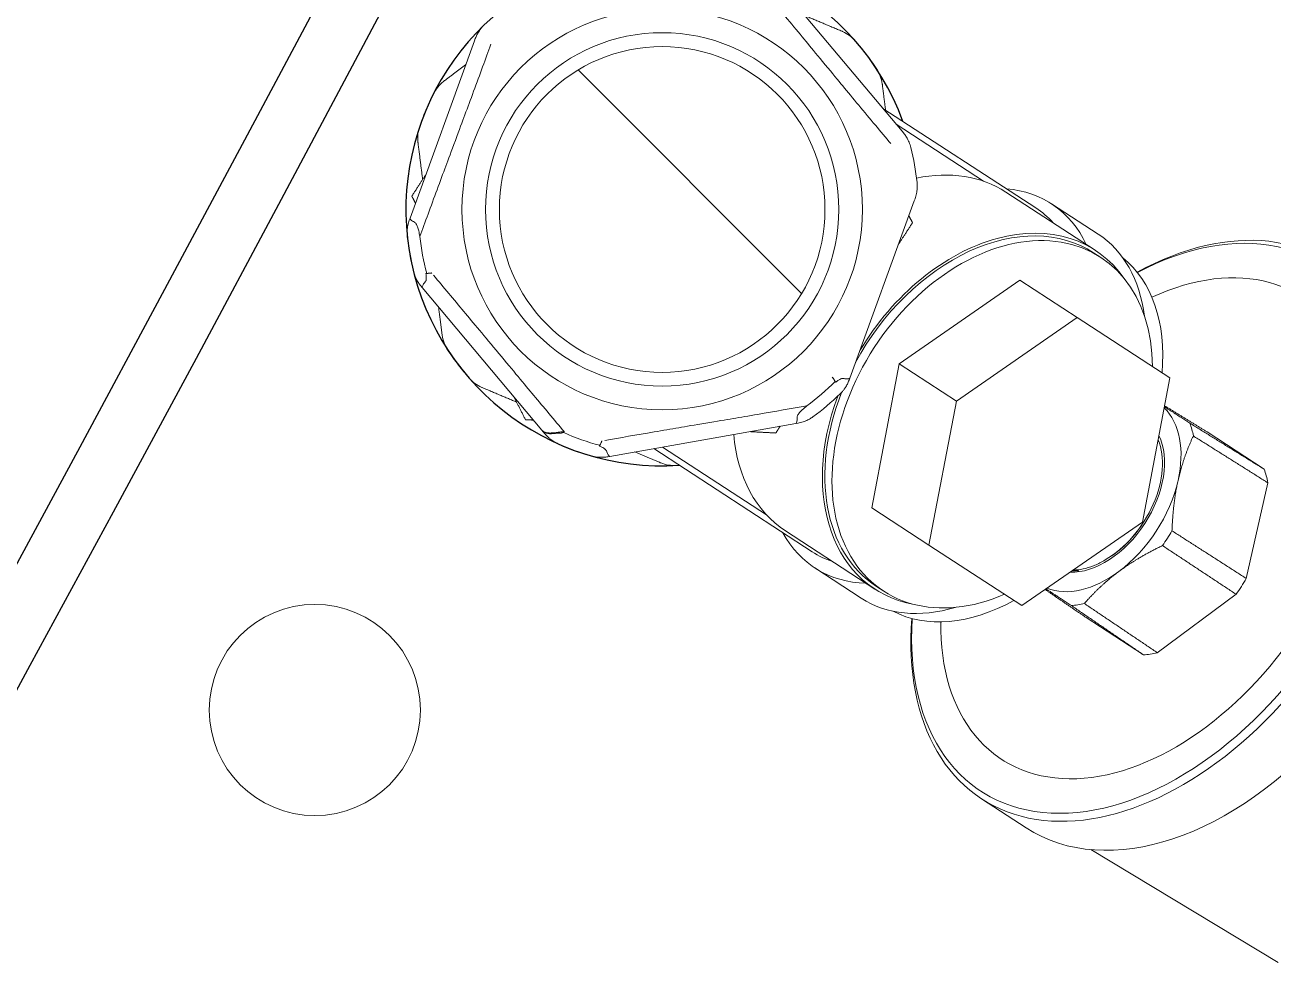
# Model space of a CAD drawing. Header units: millimetres. Extents: x 0 to 118900, y 0 to 84100.
# Drawn here: x 84824.8 to 85238.8, y 48948.7 to 49262 of the extents above; entities that cross this region are included whole.
import ezdxf

# ---------------------------------------------------------------- set-up
doc = ezdxf.new("R2010")
doc.units = ezdxf.units.MM
doc.header["$LTSCALE"] = 100
doc.layers.add('Hatch', color=7, linetype='Continuous', lineweight=18)
doc.layers.add('Visible', color=7, linetype='Continuous', lineweight=25)
doc.layers.add('P_Anti-Foam (AF)', color=6, linetype='Continuous', lineweight=18, true_color=0xff00ff)
doc.layers.add('P_Technical Water (TW)', color=140, linetype='Continuous', lineweight=18, true_color=0x00bfff)
pattern_1 = [(135.00021045915, (0, 0), (-224.5055783671478, -224.5072276832807), [])]

msp = doc.modelspace()

# ---------------------------------------------------------------- hatches: boundary and pattern name
at = {"layer": 'Hatch'}
h = msp.add_hatch(dxfattribs=at)
h.set_pattern_fill('ANSI31', color=256, scale=2540, angle=90.00021045915, style=0)
h.set_pattern_definition(pattern_1)
edge = h.paths.add_edge_path()
edge.add_ellipse((63832.26224651564, 60471.07866336872), major_axis=(-2672.617190233979, -23729.97086712215), ratio=1, start_angle=54.41072852725948, end_angle=90)
edge.add_line((87562.23311363779, 57798.46147313475), (87582.10746109768, 57796.22310027855))
edge.add_ellipse((63832.26224651557, 60471.07866336872), major_axis=(12599.99999999995, 20308.86505937751), ratio=1, start_angle=269.99999999999847, end_angle=295.3903101269922, ccw=False)
edge.add_ellipse((63832.26224643614, 60471.07866341878), major_axis=(12800.00000000709, 20183.40902831604), ratio=1, start_angle=269.99999999999994, end_angle=270.5659876099541, ccw=False)
edge.add_ellipse((63832.2622465152, 60471.07866336905), major_axis=(16013.41164640456, 17742.05871489609), ratio=1, start_angle=270, end_angle=279.68616764822156, ccw=False)
edge.add_line((81574.32096141133, 44457.66701696448), (81574.32096141131, 44487.5323560815))
h = msp.add_hatch(dxfattribs=at)
h.set_pattern_fill('ANSI31', color=256, scale=2540, angle=90.00021045915, style=0)
h.set_pattern_definition(pattern_1)
edge = h.paths.add_edge_path()
edge.add_ellipse((85036.1656552893, 49200.82359831377), major_axis=(53.66074320175063, -6.043561783896712), ratio=1, start_angle=0, end_angle=360)
h = msp.add_hatch(dxfattribs=at)
h.set_pattern_fill('ANSI31', color=256, scale=2540, angle=14.999977780745, style=0)
h.set_pattern_definition([(59.99997778074501, (0, 0), (-274.9630041384224, 158.7501066304332), [])])
edge = h.paths.add_edge_path()
edge.add_ellipse((84920.96914399895, 49034.88430545229), major_axis=(34.780111334468, -3.917123378451572), ratio=1, start_angle=0, end_angle=360)

# ---------------------------------------------------------------- linework, layer by layer
at = {"layer": 'P_Anti-Foam (AF)'}
for p, q in [((85115.72394433904, 49226.74245455227), (85075.48055100924, 49274.68553152792)), ((84973.94011134128, 49256.76363802493), (84952.54189689257, 49197.94033014536)), ((84974.18895066631, 49257.44769286807), (84973.94011134129, 49256.7636380249)), ((85109.35342329349, 49234.33183396558), (85160.08322161096, 49201.32604891478)), ((85142.79001490255, 49210.19129535947), (85113.7662387725, 49229.0747237996)), ((85116.19191195093, 49226.18495168327), (85115.72394433906, 49226.74245455224)), ((85179.80580348374, 49187.30113316153), (85150.170733992, 49206.5822808509)), ((85098.3911992373, 49144.88355860313), (85119.78976210594, 49203.70782428289)), ((85119.78976209227, 49203.70782424524), (85120.03858156357, 49204.39182451085)), ((85165.32555017118, 49202.6873834999), (85180.73602965838, 49192.66102837227)), ((84952.29272901501, 49197.25537211714), (84952.54187127542, 49197.9402597242)), ((85181.6312558319, 49184.92043500244), (85179.26045027256, 49186.46292681761)), ((85114.81747162067, 49149.65120989916), (85154.78677397338, 49177.37222844898)), ((85154.78677397342, 49177.37222844904), (85173.75321844815, 49165.03229392786)), ((84956.60798047978, 49174.90401031415), (84956.13939862767, 49175.46224494467)), ((84956.60802905746, 49174.90395244228), (84996.85140549995, 49126.96089558494)), ((85173.75321844815, 49165.03229392786), (85133.78391609546, 49137.311275378)), ((85204.5736907195, 49144.9799003308), (85173.75321844808, 49165.03229392776)), ((85105.66864153948, 49101.87779775242), (85114.81747162074, 49149.6512098992)), ((85114.81747162067, 49149.65120989916), (85133.78391609539, 49137.31127537794)), ((85098.14235991225, 49144.19950375988), (85098.39119917525, 49144.88355862573)), ((85195.42486063828, 49097.20648818409), (85204.57369071951, 49144.97990033083)), ((85133.78391609542, 49137.31127537796), (85124.63508601415, 49089.53786323122)), ((84997.27202057112, 49126.46178877954), (84996.85234125162, 49126.96167251584)), ((84997.27104376038, 49126.46096882038), (84997.31936617626, 49126.4034009785)), ((85003.62542148169, 49127.18358926928), (85003.50788960145, 49126.83240478798)), ((85018.83391395515, 49118.96484999651), (85080.47451796637, 49129.84493326661)), ((85080.47459175046, 49129.84494635538), (85081.19229295934, 49129.97162656918)), ((85235.8281833041, 49114.72195559718), (85216.86388623047, 49127.06049297782)), ((85070.8033910231, 49099.54805795902), (85036.23818237873, 49122.03684925311)), ((85018.11610325071, 49118.83815039066), (85018.83383953632, 49118.96483692813)), ((85033.35344351876, 49121.52766866496), (85085.91518488666, 49087.32998613864)), ((85229.89547187476, 49078.49746478088), (85237.03698978099, 49110.21726179995)), ((85105.66864153948, 49101.87779775242), (85124.63508601421, 49089.53786323123)), ((85155.45555828558, 49069.48546963432), (85195.42486063828, 49097.20648818414)), ((85106.72847318184, 49074.98148307327), (85077.09340369009, 49094.26263076263)), ((85124.63508601421, 49089.53786323123), (85155.45555828561, 49069.4854696343)), ((85086.79468775722, 49081.98566997229), (85102.20516724439, 49071.95931484466)), ((85109.64463195238, 49074.27719760205), (85107.27382639304, 49075.81968941721)), ((85200.3903215303, 49053.89143629677), (85226.49613651015, 49073.27269593524)), ((85176.81788261529, 49065.50989862916), (85195.78217968889, 49053.17136124852)), ((85156.86293562717, 48995.83511229447), (85142.09455945202, 49005.44370262508)), ((85240.49489454491, 48951.23534910892), (85178.3809016276, 48988.59801716144))]:
    msp.add_line(p, q, dxfattribs=at)
for centre, radius in [((85036.16565528928, 49200.82359831396), 66.39999999999415), ((85036.1656552893, 49200.823598314), 58.60000000000031), ((85036.16565528927, 49200.82359831377), 53.99999999999994)]:
    msp.add_circle(centre, radius, dxfattribs=at)
for centre, radius, start, end in [((85036.19717914723, 49200.81030684874), 85.0341294282168, 153.1611729544226, 161.115144172388), ((85036.13200437023, 49200.81765864472), 85.03408878177032, 6.033087103863602, 13.98706729398238), ((85036.19930620828, 49200.82953798325), 85.03408878169496, 186.0330870209523, 193.987067293987), ((85036.16565907281, 49200.82359898181), 80.87817840960005, 186.3986474710334, 195.1838428058286), ((85036.16565281923, 49200.82360125666), 80.87817840958559, 306.3987021549235, 315.1838299328025), ((85036.14386078692, 49200.84956271218), 85.03381745927754, 306.0330742301242, 313.9870800043294), ((85036.16565660274, 49200.82360192457), 80.87817840971032, 246.1845621623671, 255.1837774078187), ((85036.17724386363, 49200.85545509861), 85.03381745154992, 246.0330750439161, 253.9870800048399), ((85036.16140410665, 49200.85754450808), 85.03412942818281, 273.1611729544187, 273.8224046705323)]:
    msp.add_arc(centre, radius, start, end, dxfattribs=at)
for centre, major_axis, ratio, start_param, end_param in [((85113.63206884103, 49150.4224558068), (36.5386651509525, 56.1598250441246), 0.7071067811865364, 0, 0.6156242019237075), ((85126.06011896422, 49142.3365267361), (39.26543120699245, 60.35085676383507), 0.6427876096865024, 5.908316197731328, 6.6180814656196), ((85122.99920324882, 49144.32801752675), (37.08401836214031, 56.99803138807893), 0.6427876096865023, 6.111475853724407, 6.283185307178153), ((85198.61779321615, 49095.129104677), (56.71673396565551, 87.17345976998361), 0.6427876096865025, 2.289164001419008, 7.135613959351331), ((85199.90199984008, 49094.29357508304), (57.80744038807183, 88.84987245786766), 0.6427876096865024, 4.924681342685329, 7.151425979270352), ((85143.26713833278, 49131.14130811744), (35.99331193974429, 55.32161870018247), 0.7071067811865364, 0, 1.685496464534902), ((85143.26713833278, 49131.14130811744), (36.53866515095255, 56.15982504412462), 0.7071067811865367, 6.001489438055385, 7.905567811492241), ((85141.47059845136, 49132.3101716085), (39.26543120699242, 60.35085676383504), 0.6427876096865021, 5.638973462205318, 6.283185307179011), ((85145.63794389213, 49129.59881630229), (-35.99331193974428, -55.32161870018246), 0.7071067811865364, 2.321731948286238, 7.103046012481456), ((85198.61779321615, 49095.129104677), (49.84528350443205, 76.61205983631281), 0.6427876096865026, 2.349563380897429, 7.075214579872656), ((85148.53373488296, 49127.71475884169), (38.17472478457598, 58.67444407595075), 0.6427876096865024, 5.411233055720087, 6.222041950199168), ((85143.26713833278, 49131.14130811744), (36.53866515095253, 56.15982504412464), 0.7071067811865362, 1.780689634061002, 1.78070184382398), ((85143.26713833278, 49131.14130811744), (35.99331193974427, 55.32161870018247), 0.7071067811865362, 1.778275021940955, 1.778295302079066), ((85143.26713833278, 49131.14130811744), (-36.53866515095254, -56.15982504412462), 0.7071067811865362, 5.017371234753002, 6.564881176294398), ((85143.26713833278, 49131.14130811744), (-35.99331193973507, -55.32161870018846), 0.7071067811865365, 4.995370736960218, 6.28318530717906), ((85180.63890045493, 49106.8265190096), (19.6422347406028, 30.19005926874024), 0.6427876096865024, 5.235988519564581, 6.150389843191265), ((85113.63206884103, 49150.4224558068), (-36.53866515095304, -56.15982504412428), 0.7071067811865362, 5.546008275570037, 6.283185307179559), ((85182.1368706347, 49105.85191072402), (-21.84585501782664, -33.5770174053096), 0.6427876096865024, 2.545088620773768, 2.690899135210046), ((85180.63890048116, 49106.82651899253), (15.76065018459528, 24.22407477919243), 0.6427876096865023, 3.50568243315964, 5.91909552760853), ((85180.63890048116, 49106.82651899253), (-15.26988991383195, -23.46977763037929), 0.6427876096865024, 0.907096781728665, 2.733076876636247), ((85206.32303295973, 49090.11592711321), (22.20441465245573, 34.12812255011011), 0.6427876096865026, 5.682965196360549, 5.836207866802149), ((85180.63890042336, 49106.82651903015), (-19.64223469417158, -30.19005919737121), 0.6427876096865024, 1.04719775224925, 2.094395865974992), ((85126.06011896422, 49142.3365267361), (-39.26543120699243, -60.35085676383504), 0.6427876096865024, 5.948289148740648, 6.658054416623949), ((85182.1368706347, 49105.85191072402), (-21.84585501782442, -33.57701740531105), 0.6427876096865024, 1.497891069576465, 1.643701584013176), ((85122.99920324882, 49144.32801752675), (-37.08401836215951, -56.99803138806643), 0.6427876096865024, 0, 0.1717094534502461), ((85180.63890042811, 49106.82651902705), (-19.64223470114871, -30.19005920809941), 0.6427876096865024, 0.1327954671992595, 1.047197752248849), ((85206.32303295973, 49090.11592711321), (22.20441465245574, 34.12812255011011), 0.6427876096865025, 4.635767645163588, 4.789010315605639), ((85141.47059845136, 49132.3101716085), (-39.26543120696412, -60.35085676385347), 0.6427876096865021, 0, 0.644211844972121), ((85148.53373488296, 49127.71475884169), (-38.17472478457596, -58.67444407595076), 0.6427876096865023, 0.0611433569788451, 0.8719522514585308), ((85182.1368706347, 49105.85191072402), (-21.84585501782441, -33.57701740531105), 0.6427876096865023, 0.4506935183797225, 0.5965040328164459), ((85199.90199984008, 49094.29357508304), (-57.80744038807179, -88.84987245786766), 0.6427876096865023, 5.414944635089196, 7.641689271673818), ((85206.32303295973, 49090.11592711321), (22.20441465245346, 34.12812255011158), 0.6427876096865022, 3.588570093966725, 3.741812764408681), ((85214.67037601524, 49084.68498475242), (-57.80744038807219, -88.84987245786827), 0.6427876096865025, 0, 1.358503964494274)]:
    msp.add_ellipse(centre, major_axis=major_axis, ratio=ratio, start_param=start_param, end_param=end_param, dxfattribs=at)
for points, knots in [([(85111.97928967893, 49222.64887849492), (85108.74239868534, 49226.5050770216), (85105.11465880915, 49230.85525795105), (85101.36432502566, 49235.37606176495), (85099.48915813392, 49237.63646367191), (85097.68261623263, 49239.81771013122), (85096.07797458186, 49241.75772506263), (85094.47333293107, 49243.69773999403), (85092.6688879394, 49245.88074977227), (85090.26342481855, 49248.79181647058), (85087.85796169768, 49251.70288316891), (85086.05351780923, 49253.88589707427), (85084.4490160314, 49255.82575221139), (85082.8445142536, 49257.76560734852), (85081.03797284942, 49259.94686388827), (85079.16262384568, 49262.20750400726), (85075.41192583818, 49266.72878424524), (85071.78418806999, 49271.07900557589), (85068.54770205189, 49274.93784039865)], [0, 0, 0, 0, 0.25, 0.25, 0.25, 0.375, 0.375, 0.375, 0.5, 0.5, 0.5, 0.625, 0.625, 0.625, 0.75, 0.75, 0.75, 1, 1, 1, 1]), ([(84974.19126971946, 49257.45398119262), (84974.26927629639, 49257.66801639852), (84974.35383730553, 49257.87972413756), (84974.44474958116, 49258.08932496473), (84974.53562555677, 49258.29884210115), (84974.63294457455, 49258.50644105767), (84974.73628490824, 49258.71149755733), (84974.83864055393, 49258.914600157), (84974.94687476745, 49259.11516783248), (84975.0607959204, 49259.31296684813), (84975.17370181266, 49259.50900308702), (84975.29220175312, 49259.70232740592), (84975.41608648955, 49259.89254356909), (84975.58024372616, 49260.14459527941), (84975.75386496585, 49260.39121976283), (84975.93667944205, 49260.6315533887), (84976.11859908253, 49260.87071063557), (84976.30955892186, 49261.10354267459), (84976.50913270391, 49261.32881497512), (84976.70799883947, 49261.55328850765), (84976.9157442719, 49261.77060984562), (84977.13179143952, 49261.97916158477)], [0.001247045125425284, 0.001247045125425284, 0.001247045125425284, 0.001247045125425284, 0.128406621002604, 0.128406621002604, 0.128406621002604, 0.255515423789614, 0.255515423789614, 0.255515423789614, 0.381413058491023, 0.381413058491023, 0.381413058491023, 0.506188698597262, 0.506188698597262, 0.506188698597262, 0.671526454192629, 0.671526454192629, 0.671526454192629, 0.83605491869009, 0.83605491869009, 0.83605491869009, 1, 1, 1, 1]), ([(85100.20221192572, 49256.71921007485), (85099.09398041718, 49257.98885011132), (85097.64078249142, 49259.08166904586), (85095.96000292856, 49259.82726095373), (85095.89205438878, 49259.856614504), (85095.8238811973, 49259.88539714774)], [-1.021351199375244, -1.021351199375244, -1.021351199375244, -1.021351199375244, -0.7685594683500254, -0.7685594683500254, -0.7579552790697031, -0.7579552790697031, -0.7579552790697031, -0.7579552790697031]), ([(84979.35759093739, 49255.56749135009), (84977.63647272332, 49250.83616823681), (84975.68297585729, 49245.51937035024), (84973.64301049225, 49240.01109245083), (84972.62302780974, 49237.25695350113), (84971.63728303087, 49234.60182321457), (84970.75950064973, 49232.24215898416), (84969.8817182686, 49229.88249475376), (84968.89339764585, 49227.22829889438), (84967.57506987231, 49223.68957914567), (84966.25674209876, 49220.15085939696), (84965.26841734853, 49217.49666242687), (84964.39070342261, 49215.1371992452), (84963.51298949668, 49212.77773606352), (84962.52723573497, 49210.12260115929), (84961.50713781196, 49207.3681854002), (84959.46694196593, 49201.85935388202), (84957.51340903982, 49196.54253758857), (84955.78980457384, 49191.8102468622)], [0, 0, 0, 0, 0.25, 0.25, 0.25, 0.375, 0.375, 0.375, 0.5, 0.5, 0.5, 0.625, 0.625, 0.625, 0.75, 0.75, 0.75, 1, 1, 1, 1]), ([(85107.32344365606, 49247.31627682068), (85106.18340008955, 49249.05924287769), (85104.97185929232, 49250.77502204945), (85102.57858729435, 49253.90521703025), (85101.41429235996, 49255.32943110306), (85100.20221192572, 49256.71921007485)], [-2.703360401687863, -2.703360401687863, -2.703360401687863, -2.703360401687863, -2.401376484972811, -2.401376484972811, -2.139484295359928, -2.139484295359928, -2.139484295359928, -2.139484295359928]), ([(85109.1846310402, 49242.24375259021), (85109.17540027037, 49242.31717477694), (85109.1655590772, 49242.39053543321), (85108.90335583616, 49244.21047408393), (85108.2452446217, 49245.90544519418), (85107.32344365605, 49247.3162768207)], [-1.284747331375083, -1.284747331375083, -1.284747331375083, -1.284747331375083, -1.274143142094528, -1.274143142094528, -1.021351411069362, -1.021351411069362, -1.021351411069362, -1.021351411069362]), ([(84963.78526158174, 49243.34980913418), (84963.72629148774, 49243.30510395964), (84963.66767989236, 49243.25990090821), (84962.22266840802, 49242.12285691516), (84961.08383597509, 49240.70543032982), (84960.3229204289, 49239.20171146304)], [-1.28474733137622, -1.28474733137622, -1.28474733137622, -1.28474733137622, -1.274143142095806, -1.274143142095806, -1.021351411070441, -1.021351411070441, -1.021351411070441, -1.021351411070441]), ([(84955.74035722586, 49228.33307725128), (84955.1949324549, 49226.73850059337), (84954.97512245872, 49224.93358480567), (84955.16981070708, 49223.10519105214), (84955.17836405674, 49223.03166911541), (84955.18752415181, 49222.95823807787)], [-1.021351199375219, -1.021351199375219, -1.021351199375219, -1.021351199375219, -0.7685594683500225, -0.7685594683500225, -0.7579552790700544, -0.7579552790700544, -0.7579552790700544, -0.7579552790700544]), ([(85116.19620019245, 49226.17979687273), (85116.34255614356, 49226.00522431618), (85116.48361928068, 49225.82613922796), (85116.61968218908, 49225.64260727644), (85116.75569136394, 49225.45914780476), (85116.8868178252, 49225.27106758482), (85117.01273179628, 49225.07904398076), (85117.13744598432, 49224.88885009153), (85117.25702557972, 49224.69483267532), (85117.37136397566, 49224.497274555), (85117.48468339247, 49224.3014770646), (85117.59285719358, 49224.10219094635), (85117.69564685489, 49223.89979553586), (85117.83185142078, 49223.6316053436), (85117.95862386876, 49223.3579326977), (85118.07535165605, 49223.07944390421), (85118.1915080871, 49222.80231825067), (85118.29766662804, 49222.52052615917), (85118.39297127204, 49222.23505404372), (85118.48793798592, 49221.95059415206), (85118.57227106916, 49221.66202066104), (85118.64485858948, 49221.37064245585)], [0.00124760097998833, 0.00124760097998833, 0.00124760097998833, 0.00124760097998833, 0.128406620998939, 0.128406620998939, 0.128406620998939, 0.255515423785045, 0.255515423785045, 0.255515423785045, 0.381413058488314, 0.381413058488314, 0.381413058488314, 0.506188698599185, 0.506188698599185, 0.506188698599185, 0.671526454178639, 0.671526454178639, 0.671526454178639, 0.836054918675462, 0.836054918675462, 0.836054918675462, 1, 1, 1, 1]), ([(85120.69512099505, 49209.75497152852), (85120.71503808525, 49209.53200485602), (85120.75508165332, 49209.08372747012), (85120.76721799292, 49208.40522624361), (85120.74328187454, 49207.72082115901), (85120.67225547814, 49206.95960664516), (85120.53756334864, 49206.13094975729), (85120.33074645486, 49205.25561829269), (85120.14210881498, 49204.69680580545), (85120.04914620225, 49204.42294300501)], [0, 0, 0, 0, 0.122224047352348, 0.245733031877967, 0.370626061963784, 0.496998989371297, 0.665005420464363, 0.83260458983932, 0.9938910115354497, 0.9938910115354497, 0.9938910115354497, 0.9938910115354497]), ([(84951.6361897244, 49191.89222376609), (84951.61627258343, 49192.11519078731), (84951.57622893114, 49192.56346867345), (84951.56409258269, 49193.24197036689), (84951.58802870303, 49193.92637532816), (84951.6590550455, 49194.68758946874), (84951.79374707773, 49195.51624610642), (84952.0005580625, 49196.39155284526), (84952.18918543999, 49196.95034245037), (84952.28213988217, 49197.22418146276)], [0, 0, 0, 0, 0.122224210451328, 0.245733249686918, 0.370626225757201, 0.496998990349943, 0.665005323945856, 0.832604492758916, 0.993876847211139, 0.993876847211139, 0.993876847211139, 0.993876847211139]), ([(84952.54188408401, 49197.94029493476), (84952.5416209132, 49197.93956933803), (84952.54128554738, 49197.93861539772), (84952.53101742985, 49197.90846710069), (84952.52915416268, 49197.8735101764), (84952.54262173448, 49197.79258607547), (84952.55832793156, 49197.74677728399), (84952.63377458313, 49197.59709536679), (84952.72221867583, 49197.48206249941), (84952.97633143917, 49197.24768890051), (84953.13913716425, 49197.12761788372), (84953.53466553969, 49196.85613790315), (84953.76824980014, 49196.70621087735), (84954.03298767352, 49196.55446354266)], [-0.2383275898368255, -0.2383275898368255, -0.2383275898368255, -0.2383275898368255, -0.2374168446436106, -0.2374168446436106, -0.2085077842560975, -0.2085077842560975, -0.1789743247966946, -0.1789743247966946, -0.1190150057941232, -0.1190150057941232, -0.06060944688096219, -0.06060944688096219, -0.000115848780687294, -0.000115848780687294, -0.000115848780687294, -0.000115848780687294]), ([(84954.03298767352, 49196.55446354266), (84954.05724017626, 49196.54661577168), (84954.0797030761, 49196.53437801434), (84954.25752143025, 49196.42756767907), (84954.39992749853, 49196.28203271957), (84954.73706740465, 49195.82882715337), (84954.91448895766, 49195.44177656815), (84955.2105698285, 49194.61489492737), (84955.32853052526, 49194.17458701773), (84955.56872100163, 49193.13663634654), (84955.68410391845, 49192.4806026223), (84955.78980457384, 49191.8102468622)], [0.02865755881958196, 0.02865755881958196, 0.02865755881958196, 0.02865755881958196, 0.0334216242847889, 0.0334216242847889, 0.0668432485695778, 0.0668432485695778, 0.1301104070083765, 0.1301104070083765, 0.1933775654471752, 0.1933775654471752, 0.2914709319537962, 0.2914709319537962, 0.2914709319537962, 0.2914709319537962]), ([(84956.13515433359, 49175.46734733533), (84955.98878267377, 49175.64193646179), (84955.8477049168, 49175.82103902986), (84955.71162838959, 49176.00458935148), (84955.57561921472, 49176.18804882315), (84955.44449275348, 49176.37612904308), (84955.3185787824, 49176.56815264714), (84955.19386459433, 49176.75834653638), (84955.07428499893, 49176.95236395261), (84954.95994660299, 49177.14992207295), (84954.84662718614, 49177.34571956337), (84954.738453385, 49177.54500568166), (84954.63566372369, 49177.7474010922), (84954.49945915779, 49178.01559128446), (84954.3726867098, 49178.28926393038), (84954.25595892251, 49178.56775272387), (84954.13980249148, 49178.84487837741), (84954.03364395052, 49179.12667046888), (84953.93833930654, 49179.41214258433), (84953.84337259266, 49179.69660247597), (84953.7590395094, 49179.98517596697), (84953.68645198911, 49180.27655417213)], [0.001234873350253025, 0.001234873350253025, 0.001234873350253025, 0.001234873350253025, 0.128406620979381, 0.128406620979381, 0.128406620979381, 0.255515423761027, 0.255515423761027, 0.255515423761027, 0.381413058474909, 0.381413058474909, 0.381413058474909, 0.506188698611407, 0.506188698611407, 0.506188698611407, 0.671526454194194, 0.671526454194194, 0.671526454194194, 0.836054918686995, 0.836054918686995, 0.836054918686995, 1, 1, 1, 1]), ([(84957.69954981319, 49176.94859705281), (84957.66651042656, 49176.89873919182), (84957.63427163473, 49176.84986844323), (84957.4901565478, 49176.65435547631), (84957.26610066516, 49176.40451423218), (84956.93043251261, 49175.93691992004), (84956.81978234538, 49175.77419866235), (84956.64387971026, 49175.44554335102), (84956.59273627431, 49175.28453267241), (84956.55269950622, 49174.99893459507), (84956.58444009247, 49174.933470148), (84956.60714570267, 49174.90502054481), (84956.60760482909, 49174.90445873712), (84956.60803645627, 49174.90394363607)], [-0.1477800902860883, -0.1477800902860883, -0.1477800902860883, -0.1477800902860883, -0.1353744897998123, -0.1353744897998123, -0.09555889930079486, -0.09555889930079486, -0.0697322359723767, -0.0697322359723767, -0.03889548179812476, -0.03889548179812476, 0, 0, 0.0009745792241422292, 0.0009745792241422292, 0.0009745792241422292, 0.0009745792241422292]), ([(84957.90622454061, 49177.55154077508), (84957.88832398226, 49177.45838479127), (84957.86715350217, 49177.36981706787), (84957.80690146542, 49177.16803269997), (84957.76086248146, 49177.05143612217), (84957.69954981319, 49176.94859705281)], [-0.08194979322071723, -0.08194979322071723, -0.08194979322071723, -0.08194979322071723, -0.06684324856956882, -0.06684324856956882, -0.04590237564057784, -0.04590237564057784, -0.04590237564057784, -0.04590237564057784]), ([(84959.79097753263, 49179.77941273497), (84959.69117904437, 49179.76389086904), (84959.59075346016, 49179.7501135417), (84959.36849541227, 49179.72186181868), (84959.24542690272, 49179.70766665703), (84959.00839820267, 49179.68197830243), (84958.89374134697, 49179.67031872977), (84958.61722770563, 49179.64520221416), (84958.45508500857, 49179.63303333087), (84958.11899426766, 49179.62053893672), (84957.95566584909, 49179.62262796139), (84957.78738833498, 49179.6293763715)], [2.162652680257819e-06, 2.162652680257819e-06, 2.162652680257819e-06, 2.162652680257819e-06, 0.01515190039718825, 0.01515190039718825, 0.03366754200899698, 0.03366754200899698, 0.05102109824675342, 0.05102109824675342, 0.07580082422338397, 0.07580082422338397, 0.102676869838679, 0.102676869838679, 0.102676869838679, 0.102676869838679]), ([(84957.78738833498, 49179.6293763715), (84957.83374541785, 49179.62924203087), (84957.89070589324, 49179.62703092634), (84958.01290909956, 49179.63147589444), (84958.06312440014, 49179.63761389129), (84958.11090650244, 49179.64022640188)], [-0.01954728760500419, -0.01954728760500419, -0.01954728760500419, -0.01954728760500419, -0.01005672071197488, -0.01005672071197488, -1.913367816693654e-05, -1.913367816693654e-05, -1.913367816693654e-05, -1.913367816693654e-05]), ([(84957.78738833498, 49179.6293763715), (84957.8474238121, 49179.27826781981), (84957.89530399887, 49178.92840670941), (84957.94854898052, 49178.23142956342), (84957.95691837643, 49177.87865776622), (84957.90622454061, 49177.55154077508)], [0, 0, 0, 0, 0.5, 0.5, 0.9998691944528774, 0.9998691944528774, 0.9998691944528774, 0.9998691944528774]), ([(84958.11090747888, 49179.64022643234), (84958.36794149218, 49179.65012594371), (84958.69595030799, 49179.66932026326), (84959.22968206201, 49179.70890849067), (84959.509253749, 49179.73559059075), (84959.79097753069, 49179.77941274757)], [-0.08251350996510454, -0.08251350996510454, -0.08251350996510454, -0.08251350996510454, -0.04276898700553036, -0.04276898700553036, -2.162641244389609e-06, -2.162641244389609e-06, -2.162641244389609e-06, -2.162641244389609e-06]), ([(84960.35202105448, 49178.99831797714), (84963.56680890797, 49175.16845153302), (84967.17696658167, 49170.85401472104), (84970.38117725619, 49167.01505713796), (84973.58538793071, 49163.17609955488), (84977.1875313229, 49158.8549357137), (84981.98861010931, 49153.09189058832), (84986.78968889572, 49147.32884546294), (84990.39182790388, 49143.00767809766), (84993.59617016635, 49139.1685475941), (84996.8005124288, 49135.32941709054), (85000.41066271596, 49131.0149744949), (85003.62590403752, 49127.1822419291)], [0, 0, 0, 0, 0.25, 0.25, 0.25, 0.5, 0.5, 0.5, 0.75, 0.75, 0.75, 1, 1, 1, 1]), ([(84965.00786692249, 49154.33091980683), (84964.08606595681, 49155.74175143336), (84963.42795474236, 49157.4367225436), (84963.16575150134, 49159.25666119433), (84963.15591030815, 49159.33002185059), (84963.14667953833, 49159.40344403733)], [1.021351411069374, 1.021351411069374, 1.021351411069374, 1.021351411069374, 1.274143142094538, 1.274143142094538, 1.284747331375096, 1.284747331375096, 1.284747331375096, 1.284747331375096]), ([(84965.00786692247, 49154.33091980685), (84966.14791048899, 49152.58795374985), (84967.35945128622, 49150.87217457809), (84969.75272560224, 49147.74197656546), (84970.91702307467, 49146.3177595843), (84972.12910623936, 49144.92797786069)], [10.10719652794784, 10.10719652794784, 10.10719652794784, 10.10719652794784, 10.40918044466287, 10.40918044466287, 10.67107318043145, 10.67107318043145, 10.67107318043145, 10.67107318043145]), ([(84976.5074293812, 49141.76179947981), (84976.43925618974, 49141.79058212354), (84976.37130764997, 49141.81993567382), (84974.69053176817, 49142.56552594877), (84973.23733679362, 49143.6583415287), (84972.12910623962, 49144.92797786091)], [0.757955279070481, 0.757955279070481, 0.757955279070481, 0.757955279070481, 0.7685594683498695, 0.7685594683498695, 1.021350622515779, 1.021350622515779, 1.021350622515779, 1.021350622515779]), ([(85093.53835455957, 49143.81787689251), (85093.4012551379, 49144.03555863848), (85093.22066721349, 49144.30997577857), (85092.9195025617, 49144.75243055152), (85092.75660346018, 49144.98121109771), (85092.5777937285, 49145.20328019938)], [-0.08251845982730022, -0.08251845982730022, -0.08251845982730022, -0.08251845982730022, -0.04276870442642306, -0.04276870442642306, -2.160321884632983e-06, -2.160321884632983e-06, -2.160321884632983e-06, -2.160321884632983e-06]), ([(85092.57779373844, 49145.20328020734), (85092.64113589101, 49145.12461088394), (85092.70328095483, 49145.04452630521), (85092.83887518686, 49144.86617023445), (85092.91270046175, 49144.76668886088), (85093.05345743842, 49144.57426087194), (85093.12088178303, 49144.48079384615), (85093.28088358538, 49144.25388386351), (85093.37248835011, 49144.11954894198), (85093.55143629196, 49143.83458976704), (85093.63135561379, 49143.69196160001), (85093.70940213407, 49143.54236846291)], [2.160333290550632e-06, 2.160333290550632e-06, 2.160333290550632e-06, 2.160333290550632e-06, 0.01515221306357973, 0.01515221306357973, 0.03366747492941926, 0.03366747492941926, 0.05102103782651218, 0.05102103782651218, 0.07580025051097661, 0.07580025051097661, 0.1027020928239657, 0.1027020928239657, 0.1027020928239657, 0.1027020928239657]), ([(85093.70940708413, 49143.54235856882), (85093.68656217476, 49143.58309877219), (85093.65994726082, 49143.63365019075), (85093.59492557302, 49143.7373785997), (85093.56450669428, 49143.77779783814), (85093.53835508358, 49143.81787604697)], [-0.01957092716475456, -0.01957092716475456, -0.01957092716475456, -0.01957092716475456, -0.01005712969903533, -0.01005712969903533, -1.915262785330182e-05, -1.915262785330182e-05, -1.915262785330182e-05, -1.915262785330182e-05]), ([(85093.70941168218, 49143.54235442699), (85094.0218030972, 49143.80178356796), (85094.3597549607, 49144.0616179495), (85094.93903433751, 49144.43108036475), (85095.19518038243, 49144.5718407852), (85095.45040480519, 49144.67764655996)], [0.07889324988365386, 0.07889324988365386, 0.07889324988365386, 0.07889324988365386, 0.1388268550292025, 0.1388268550292025, 0.1818308457048753, 0.1818308457048753, 0.1818308457048753, 0.1818308457048753]), ([(85098.14006325936, 49144.1932768979), (85098.06205047051, 49143.97922075885), (85097.97748197516, 49143.76749255335), (85097.88656099737, 49143.5578716631), (85097.79568502175, 49143.34835452666), (85097.69836600396, 49143.14075557014), (85097.59502567025, 49142.93569907046), (85097.49267002457, 49142.73259647081), (85097.38443581105, 49142.53202879534), (85097.2705146581, 49142.3342297797), (85097.15760876588, 49142.13819354086), (85097.03910882543, 49141.94486922201), (85096.91522408903, 49141.75465305889), (85096.75106685239, 49141.50260134851), (85096.57744561267, 49141.25597686504), (85096.39463113643, 49141.01564323912), (85096.21271149594, 49140.77648599226), (85096.0217516566, 49140.54365395324), (85095.82217787455, 49140.31838165271), (85095.62331173904, 49140.09390812024), (85095.41556630665, 49139.87658678232), (85095.19951913907, 49139.66803504321)], [0.001234873386743984, 0.001234873386743984, 0.001234873386743984, 0.001234873386743984, 0.12840662103238, 0.12840662103238, 0.12840662103238, 0.255515423829628, 0.255515423829628, 0.255515423829628, 0.381413058521765, 0.381413058521765, 0.381413058521765, 0.506188698599304, 0.506188698599304, 0.506188698599304, 0.671526454228336, 0.671526454228336, 0.671526454228336, 0.836054918725163, 0.836054918725163, 0.836054918725163, 1, 1, 1, 1]), ([(85095.45040480519, 49144.67764655996), (85095.61692580408, 49144.74193133528), (85095.7801059109, 49144.78412790535), (85095.97985322699, 49144.80776048707), (85096.02777829897, 49144.81120352259), (85096.07593755046, 49144.81351487871)], [-0.08138791075760773, -0.08138791075760773, -0.08138791075760773, -0.08138791075760773, -0.05397966325493066, -0.05397966325493066, -0.04549844601268682, -0.04549844601268682, -0.04549844601268682, -0.04549844601268682]), ([(85096.07593755046, 49144.81351487871), (85096.14726980875, 49144.8028135981), (85096.21738554288, 49144.79254739627), (85096.28611124112, 49144.78256784102), (85096.36848413023, 49144.77060659771), (85096.44891732282, 49144.75903633666), (85096.5273196706, 49144.74806355574), (85096.67100502079, 49144.7279541086), (85096.80780701402, 49144.70987410696), (85096.9372454491, 49144.69519568083), (85097.06677168299, 49144.68050729824), (85097.1889455086, 49144.66921741622), (85097.30315691276, 49144.66161464058), (85097.41704266073, 49144.65403354308), (85097.52300688876, 49144.65012017101), (85097.62064996189, 49144.65046451177), (85097.70214599273, 49144.65075190958), (85097.77784724695, 49144.65400461021), (85097.8474062602, 49144.65994102756), (85097.94160959792, 49144.66798068056), (85098.02457714493, 49144.68093174201), (85098.09569384699, 49144.69825537247), (85098.18985834598, 49144.72119331724), (85098.26305459114, 49144.75186685844), (85098.31383677486, 49144.78854146061), (85098.35240222875, 49144.81639321047), (85098.3781289451, 49144.84767389062), (85098.39119923733, 49144.88355860316)], [4.469018841614043e-05, 4.469018841614043e-05, 4.469018841614043e-05, 4.469018841614043e-05, 0.0530547107153087, 0.0530547107153087, 0.0530547107153087, 0.116591184773669, 0.116591184773669, 0.116591184773669, 0.233032347372061, 0.233032347372061, 0.233032347372061, 0.349552492660482, 0.349552492660482, 0.349552492660482, 0.465740398752673, 0.465740398752673, 0.465740398752673, 0.562714540163368, 0.562714540163368, 0.562714540163368, 0.694046014934006, 0.694046014934006, 0.694046014934006, 0.867939940939562, 0.867939940939562, 0.867939940939562, 1, 1, 1, 1]), ([(85017.16008539074, 49124.25442494542), (85022.11809556508, 49125.12955529537), (85027.69933142579, 49126.09617907908), (85033.48962801666, 49127.08366050268), (85036.38477631209, 49127.57740121448), (85039.17706151263, 49128.05128863241), (85041.6594840209, 49128.47094108978), (85044.14190652917, 49128.89059354715), (85046.93467036702, 49129.36178326818), (85050.65845892594, 49129.9894412973), (85054.38224748487, 49130.61709932642), (85057.17501434767, 49131.08828602905), (85059.65722851761, 49131.50789724764), (85062.13944268756, 49131.92750846622), (85064.9317363766, 49132.40139041496), (85067.82718201938, 49132.89516973367), (85073.6180733049, 49133.88272837106), (85079.19934312868, 49134.8493301347), (85084.15943403752, 49135.72279153553)], [0, 0, 0, 0, 0.25, 0.25, 0.25, 0.375, 0.375, 0.375, 0.5, 0.5, 0.5, 0.625, 0.625, 0.625, 0.75, 0.75, 0.75, 1, 1, 1, 1]), ([(85084.15943403752, 49135.72279153553), (85083.63171582005, 49135.29606052474), (85083.12124469069, 49134.86810346141), (85082.34243036392, 49134.14110034758), (85082.02009287708, 49133.81878943271), (85081.45203280564, 49133.1489350566), (85081.2055479428, 49132.8017581919), (85080.9816303624, 49132.28318368548), (85080.92679642448, 49132.08708893293), (85080.92320513797, 49131.87968856221), (85080.92383837856, 49131.85411625029), (85080.92916864387, 49131.82918913785)], [-0.2914746439740149, -0.2914746439740149, -0.2914746439740149, -0.2914746439740149, -0.1933775654471508, -0.1933775654471508, -0.1301104070083619, -0.1301104070083619, -0.06684324856957335, -0.06684324856957335, -0.03342162428478668, -0.03342162428478668, -0.02865756045074221, -0.02865756045074221, -0.02865756045074221, -0.02865756045074221]), ([(85080.47455485843, 49129.844939811), (85080.4753148168, 49129.84507466196), (85080.47630861547, 49129.84526119305), (85080.50755134501, 49129.85144279565), (85080.53875608515, 49129.86730750409), (85080.60210388589, 49129.91943256178), (85080.63392210868, 49129.95593881352), (85080.72582697087, 49130.0961184089), (85080.78122685866, 49130.23022991137), (85080.85714688431, 49130.56748609689), (85080.87973098144, 49130.76851700623), (85080.91707689603, 49131.24679502353), (85080.93012459556, 49131.52404741939), (85080.92916864387, 49131.82918913785)], [-0.2383273642759214, -0.2383273642759214, -0.2383273642759214, -0.2383273642759214, -0.2374166233817798, -0.2374166233817798, -0.2085076603929894, -0.2085076603929894, -0.1789742649205086, -0.1789742649205086, -0.1190149241629936, -0.1190149241629936, -0.06060917438806582, -0.06060917438806582, -0.0001158472846067094, -0.0001158472846067094, -0.0001158472846067094, -0.0001158472846067094]), ([(85086.16518517416, 49132.08462093367), (85085.98204869786, 49131.95588871637), (85085.6138505668, 49131.69707101512), (85085.032319116, 49131.34730982344), (85084.42763893952, 49131.02583660684), (85083.7328948957, 49130.70674011271), (85082.94791110736, 49130.40905849742), (85082.08646774669, 49130.15050870836), (85081.5082280983, 49130.03447001736), (85081.22459936116, 49129.97805142553)], [0, 0, 0, 0, 0.122224174878903, 0.245733202179426, 0.37062619002968, 0.496998990137646, 0.665005345110535, 0.832604514042924, 0.9938768590910099, 0.9938768590910099, 0.9938768590910099, 0.9938768590910099]), ([(84996.35864265602, 49127.55786918387), (84996.4156258547, 49127.48895409297), (84996.48169033419, 49127.42494073667), (84996.55362624257, 49127.36641372731), (84996.61805349747, 49127.31399575367), (84996.68738433217, 49127.26569315165), (84996.75899021002, 49127.22088020894), (84996.77736703023, 49127.20937948558), (84996.79589672002, 49127.19811483789), (84996.81453374721, 49127.18705203244), (84996.89319884889, 49127.14035699322), (84996.97374867533, 49127.09724904747), (84997.05715413466, 49127.05705899605)], [0.0001470508846255776, 0.0001470508846255776, 0.0001470508846255776, 0.0001470508846255776, 0.0526011096186473, 0.0526011096186473, 0.0526011096186473, 0.0995800258214388, 0.0995800258214388, 0.0995800258214388, 0.1116366212190192, 0.1116366212190192, 0.1116366212190192, 0.162526352355465, 0.162526352355465, 0.162526352355465, 0.162526352355465]), ([(84997.64223650076, 49126.70357737121), (84997.55059283048, 49126.73411089509), (84997.3145166338, 49126.82338113898), (84996.96792864821, 49127.00145000518), (84996.63104901758, 49127.25131814498), (84996.44792780603, 49127.45564844553), (84996.35864265602, 49127.55786918387)], [0.5281915010520982, 0.5281915010520982, 0.5281915010520982, 0.5281915010520982, 0.6078716916969, 0.739939546764475, 0.870343957335519, 0.9996898029601791, 0.9996898029601791, 0.9996898029601791, 0.9996898029601791]), ([(84996.67893015996, 49127.169813612), (84996.63570775258, 49127.22115433979), (84996.59194854138, 49127.27307329393), (84996.54786518568, 49127.32534351062), (84996.5110626995, 49127.36898070418), (84996.47403594218, 49127.41286412918), (84996.43727269389, 49127.45648115342), (84996.40961713334, 49127.48929254284), (84996.3821096116, 49127.5219522394), (84996.35864265602, 49127.55786918387)], [0.3554698874014617, 0.3554698874014617, 0.3554698874014617, 0.3554698874014617, 0.61627309028266, 0.61627309028266, 0.61627309028266, 0.834001666341259, 0.834001666341259, 0.834001666341259, 0.9977903983320431, 0.9977903983320431, 0.9977903983320431, 0.9977903983320431]), ([(84997.05715413466, 49127.05705899605), (84997.1554794632, 49127.00967960335), (84997.25796496465, 49126.96603829502), (84997.36628285264, 49126.92814767359), (84997.39130209468, 49126.91939570616), (84997.41663710773, 49126.91095167434), (84997.44230435893, 49126.90283922776), (84997.44776963543, 49126.90111186072), (84997.4532490899, 49126.89940005077), (84997.4587430236, 49126.89770376756), (84997.59192924012, 49126.85658176738), (84997.73365947718, 49126.82451676542), (84997.88144608335, 49126.79872522838), (84997.92240457649, 49126.79157720245), (84997.96386055672, 49126.78491386442), (84998.00580573469, 49126.77872360066), (84998.08526893603, 49126.76699643202), (84998.1665005248, 49126.75696613138), (84998.24962181972, 49126.74852633076), (84998.28409515019, 49126.74502604799), (84998.31889265645, 49126.7417993941), (84998.35401119615, 49126.73882986455), (84998.45568882085, 49126.73023227726), (84998.56011159747, 49126.723720676), (84998.66711542901, 49126.71937517976), (84998.82994894903, 49126.71276240302), (84998.99881493003, 49126.71130981168), (84999.17320161175, 49126.71486553695), (84999.26040295865, 49126.71664356282), (84999.34897850458, 49126.71965464632), (84999.43883738953, 49126.72366388027), (84999.68664961122, 49126.7347205184), (84999.9441430239, 49126.7530957417), (85000.20959974974, 49126.7765500996), (85000.35636083409, 49126.78951713588), (85000.50558322314, 49126.80411669284), (85000.65721145204, 49126.82032398027), (85000.87893138353, 49126.84402325239), (85001.105359736, 49126.87151940013), (85001.3356671926, 49126.90109584031), (85001.55324084708, 49126.9290369859), (85001.77429486536, 49126.95872695366), (85001.99746996259, 49126.98968745981), (85002.17594627246, 49127.01444701837), (85002.35590992862, 49127.03992213356), (85002.53725412585, 49127.06326402323), (85002.56174795413, 49127.06641676947), (85002.58626622565, 49127.06952423257), (85002.61080969851, 49127.07257130508), (85002.76249947792, 49127.09140359337), (85002.91509603399, 49127.10804755039), (85003.06841605387, 49127.12346809491), (85003.09219308181, 49127.12585952898), (85003.11598677014, 49127.1282300668), (85003.13977544653, 49127.13071254079), (85003.14650516782, 49127.13141482274), (85003.15323452814, 49127.13212609978), (85003.15996312899, 49127.13284936736), (85003.18964351577, 49127.13603975744), (85003.21930730369, 49127.13945917489), (85003.24892890594, 49127.14334524557), (85003.29604279411, 49127.14952613675), (85003.34305180544, 49127.15684930147), (85003.38956564952, 49127.16612444768), (85003.40890937197, 49127.16998170475), (85003.42816637305, 49127.1741865331), (85003.4476014205, 49127.17776663872), (85003.45447032586, 49127.17903195113), (85003.46136064497, 49127.18021903469), (85003.4682696067, 49127.18129216388), (85003.48059311428, 49127.18320630325), (85003.49297627909, 49127.18475877334), (85003.50539132714, 49127.18573279768), (85003.54523783206, 49127.18885896084), (85003.58571132, 49127.18564263912), (85003.62590403752, 49127.1822419291)], [0.162526352355465, 0.162526352355465, 0.162526352355465, 0.162526352355465, 0.2225194220448579, 0.2225194220448579, 0.2225194220448579, 0.236376608142521, 0.236376608142521, 0.236376608142521, 0.2393271910861274, 0.2393271910861274, 0.2393271910861274, 0.310856445039831, 0.310856445039831, 0.310856445039831, 0.3306805044271882, 0.3306805044271882, 0.3306805044271882, 0.3682362688677389, 0.3682362688677389, 0.3682362688677389, 0.383811967964999, 0.383811967964999, 0.383811967964999, 0.428907809087416, 0.428907809087416, 0.428907809087416, 0.4975325904865662, 0.4975325904865662, 0.4975325904865662, 0.531848131738342, 0.531848131738342, 0.531848131738342, 0.6264832979827193, 0.6264832979827193, 0.6264832979827193, 0.678803538018646, 0.678803538018646, 0.678803538018646, 0.7553093451533035, 0.7553093451533035, 0.7553093451533035, 0.827585112046218, 0.827585112046218, 0.827585112046218, 0.885385074174812, 0.885385074174812, 0.885385074174812, 0.893192009094848, 0.893192009094848, 0.893192009094848, 0.941442403110517, 0.941442403110517, 0.941442403110517, 0.9489251243355482, 0.9489251243355482, 0.9489251243355482, 0.9510419562030967, 0.9510419562030967, 0.9510419562030967, 0.960379467838527, 0.960379467838527, 0.960379467838527, 0.975231010138892, 0.975231010138892, 0.975231010138892, 0.981407324271035, 0.981407324271035, 0.981407324271035, 0.983590211516122, 0.983590211516122, 0.983590211516122, 0.987483825149284, 0.987483825149284, 0.987483825149284, 0.9999805061291221, 0.9999805061291221, 0.9999805061291221, 0.9999805061291221]), ([(85001.6357257748, 49123.15325177029), (85001.43267245055, 49123.24748639104), (85001.02443045858, 49123.43694591587), (85000.43076124265, 49123.76568506314), (84999.8500177154, 49124.12861787506), (84999.22630977171, 49124.57074467311), (84998.57604712408, 49125.10174501042), (84997.91339281556, 49125.72614074428), (84997.5173719207, 49126.1778042661), (84997.31947343714, 49126.40349142798)], [0, 0, 0, 0, 0.122224035540485, 0.245733016103595, 0.370626050101077, 0.496998989300209, 0.665005427564129, 0.83260459697984, 1, 1, 1, 1]), ([(84999.77474988264, 49126.50437345738), (84999.59711821676, 49126.49429851799), (84999.24279370031, 49126.47418284966), (84998.56798497158, 49126.49175554457), (84998.03942291951, 49126.58035676918), (84997.6997227192, 49126.68442431003), (84997.64223650076, 49126.70357737121)], [1.358781759988588e-06, 1.358781759988588e-06, 1.358781759988588e-06, 1.358781759988588e-06, 0.119524446958779, 0.238408313593109, 0.478209731115113, 0.5281915010520982, 0.5281915010520982, 0.5281915010520982, 0.5281915010520982]), ([(85002.82854689575, 49126.7570144001), (85002.82279123299, 49126.73021205398), (85002.81774117597, 49126.67665221654), (85002.666542184, 49126.72564160718), (85002.53678660076, 49126.6857082266), (85002.33443315371, 49126.68115417985), (85002.08132227123, 49126.66737279439), (85001.79553172537, 49126.65585395065), (85001.14151860558, 49126.61521407522), (85000.47347454178, 49126.55996466521), (85000.00657238737, 49126.52351922692), (84999.77475594077, 49126.50437380098)], [0.246880289408229, 0.246880289408229, 0.246880289408229, 0.246880289408229, 0.292634224067554, 0.343130921825434, 0.401595654272746, 0.469265759143618, 0.544176709648968, 0.624535289896321, 0.745910004688599, 0.872742755376733, 1, 1, 1, 1]), ([(85003.50777808015, 49126.83240844314), (85003.38513619709, 49126.8364290056), (85003.14236814549, 49126.84961304358), (85003.00592742719, 49126.79530139101), (85002.85358752623, 49126.84345812939), (85002.8342644544, 49126.78363930721), (85002.82854689575, 49126.7570144001)], [2.731934394250396e-05, 2.731934394250396e-05, 2.731934394250396e-05, 2.731934394250396e-05, 0.0901527182552106, 0.149602860832778, 0.201429258555365, 0.246880289408229, 0.246880289408229, 0.246880289408229, 0.246880289408229]), ([(85016.2029669382, 49124.15870527902), (85016.16653912392, 49124.06461917585), (85016.12829327115, 49123.97086068414), (85016.04165652943, 49123.76434142493), (85015.99240421681, 49123.65065321535), (85015.89610211599, 49123.43250473919), (85015.84884718728, 49123.32735570629), (85015.73228112947, 49123.07528836073), (85015.66170753315, 49122.92876664539), (85015.5043791885, 49122.63139136854), (85015.42082527647, 49122.49092085735), (85015.3303831689, 49122.34867255519)], [1.621195800965412e-06, 1.621195800965412e-06, 1.621195800965412e-06, 1.621195800965412e-06, 0.01513539881551755, 0.01513539881551755, 0.03365302307150149, 0.03365302307150149, 0.0510113277641097, 0.0510113277641097, 0.07579604719723308, 0.07579604719723308, 0.1026824622333132, 0.1026824622333132, 0.1026824622333132, 0.1026824622333132]), ([(85015.33038316351, 49122.34867254816), (85015.35424614292, 49122.38883296627), (85015.38469663689, 49122.43711455456), (85015.44205567436, 49122.54530097723), (85015.4618697366, 49122.59184760353), (85015.48352992245, 49122.63454016638)], [-0.01957341488862317, -0.01957341488862317, -0.01957341488862317, -0.01957341488862317, -0.01005620658434295, -0.01005620658434295, -1.450934583797618e-05, -1.450934583797618e-05, -1.450934583797618e-05, -1.450934583797618e-05]), ([(85015.33038315902, 49122.34867252298), (85015.71129390602, 49122.20783647819), (85016.10534530408, 49122.04506174733), (85016.71499170849, 49121.72810000567), (85016.96496685265, 49121.57665121883), (85017.18420956437, 49121.4085232527)], [0.07888601318568735, 0.07888601318568735, 0.07888601318568735, 0.07888601318568735, 0.1388268549180633, 0.1388268549180633, 0.1818308493204502, 0.1818308493204502, 0.1818308493204502, 0.1818308493204502]), ([(85015.48352992277, 49122.63454016695), (85015.60358222347, 49122.86217582269), (85015.7507921215, 49123.15543276884), (85015.98337588923, 49123.63743057689), (85016.10005483126, 49123.8928931585), (85016.20296693228, 49124.15870528133)], [-0.08251938747563813, -0.08251938747563813, -0.08251938747563813, -0.08251938747563813, -0.0427574596223355, -0.0427574596223355, -1.621191992280978e-06, -1.621191992280978e-06, -1.621191992280978e-06, -1.621191992280978e-06]), ([(85018.10956229996, 49118.83702591877), (85017.88517785254, 49118.7975589065), (85017.65953160149, 49118.7649332693), (85017.43253409775, 49118.73886270084), (85017.20564894729, 49118.71280503609), (85016.97720346825, 49118.6932862995), (85016.74794916349, 49118.68025340389), (85016.52087932974, 49118.66734469344), (85016.29306552079, 49118.66079443416), (85016.06480597188, 49118.6605535388), (85015.83858066275, 49118.6603147903), (85015.61190692111, 49118.66627658963), (85015.38523252332, 49118.67845583695), (85015.08487072082, 49118.6945943189), (85014.78447703316, 49118.7216424814), (85014.4849347697, 49118.75979764902), (85014.18685869817, 49118.79776605569), (85013.8897403179, 49118.84672610815), (85013.59486189183, 49118.90692592306), (85013.30102904238, 49118.96691228216), (85013.00895052668, 49119.03816443519), (85012.72031583873, 49119.1209909012)], [0.001234874057080175, 0.001234874057080175, 0.001234874057080175, 0.001234874057080175, 0.128406620974992, 0.128406620974992, 0.128406620974992, 0.255515423754939, 0.255515423754939, 0.255515423754939, 0.381413058469806, 0.381413058469806, 0.381413058469806, 0.506188698609964, 0.506188698609964, 0.506188698609964, 0.671526454187343, 0.671526454187343, 0.671526454187343, 0.83605491868062, 0.83605491868062, 0.83605491868062, 1, 1, 1, 1]), ([(85017.18420956437, 49121.4085232527), (85017.26579098772, 49121.34746352959), (85017.335804328, 49121.28081282158), (85017.47919004018, 49121.12687703265), (85017.55316790378, 49121.03272010843), (85017.60895988825, 49120.93245745093)], [-0.0819694654778014, -0.0819694654778014, -0.0819694654778014, -0.0819694654778014, -0.06594095182189501, -0.06594095182189501, -0.04586689038350129, -0.04586689038350129, -0.04586689038350129, -0.04586689038350129]), ([(85017.60895988825, 49120.93245745093), (85017.6356184469, 49120.87891549682), (85017.66182241787, 49120.82656042988), (85017.75908419948, 49120.60399640794), (85017.86342510895, 49120.28503766927), (85018.10053967177, 49119.76054316963), (85018.1861354075, 49119.58335652776), (85018.38280798023, 49119.26669282153), (85018.4966755103, 49119.14189609423), (85018.72399208354, 49118.96442439089), (85018.79655629331, 49118.95918017671), (85018.83254730095, 49118.96461904459), (85018.83326339307, 49118.96473575428), (85018.83392527622, 49118.96485202769)], [-0.1477808808347642, -0.1477808808347642, -0.1477808808347642, -0.1477808808347642, -0.1353751996505566, -0.1353751996505566, -0.09555938399106939, -0.09555938399106939, -0.0697325503256246, -0.0697325503256246, -0.03889564775966209, -0.03889564775966209, 0, 0, 0.0009745606180047502, 0.0009745606180047502, 0.0009745606180047502, 0.0009745606180047502]), ([(85035.52707324586, 49116.87723321692), (85035.5952741097, 49116.84851620472), (85035.66372689824, 49116.82035859988), (85037.37094162362, 49116.1374639422), (85039.167885271, 49115.85991941731), (85040.85060178286, 49115.95280665755)], [-1.28474733137502, -1.28474733137502, -1.28474733137502, -1.28474733137502, -1.274143142094406, -1.274143142094406, -1.021351411069298, -1.021351411069298, -1.021351411069298, -1.021351411069298]), ([(85195.81526198048, 49097.15051018625), (85195.71286400834, 49096.98621987156), (85195.60918065459, 49096.8224238459), (85195.5042041792, 49096.65912490492), (85195.11483617467, 49096.05343317682), (85194.70940226069, 49095.45779611207), (85194.29303582018, 49094.87959552115), (85193.8766693797, 49094.30139493024), (85193.44793398099, 49093.73835808448), (85193.00675420737, 49093.190589757), (85192.9818937583, 49093.15972305046), (85192.9569935172, 49093.12890513946), (85192.93205343602, 49093.09813606644), (85192.07180762634, 49092.03683374226), (85191.16447642354, 49091.0331126575), (85190.21096614309, 49090.08604099634), (85189.72038900945, 49089.59877650597), (85189.21649746496, 49089.12594078823), (85188.70942751861, 49088.67651974572), (85188.20235757229, 49088.22709870321), (85187.68997611411, 49087.7988541018), (85187.17244753175, 49087.39126518773), (85186.35588703517, 49086.74816832812), (85185.5265982984, 49086.15614685417), (85184.68440145193, 49085.61646655654)], [0.0818498814107466, 0.0818498814107466, 0.0818498814107466, 0.0818498814107466, 0.08214127471731918, 0.08214127471731918, 0.08214127471731918, 0.08322208096359969, 0.08322208096359969, 0.08322208096359969, 0.08430288720988019, 0.08430288720988019, 0.08430288720988019, 0.08436379056546481, 0.08436379056546481, 0.08436379056546481, 0.08646449970244122, 0.08646449970244122, 0.08646449970244122, 0.08754530594872173, 0.08754530594872173, 0.08754530594872173, 0.08862611219500223, 0.08862611219500223, 0.08862611219500223, 0.09033141643371444, 0.09033141643371444, 0.09033141643371444, 0.09033141643371444]), ([(85174.2830756753, 49081.07219857173), (85173.56003455896, 49081.02890428388), (85172.88608367291, 49081.04193359269), (85172.25845537389, 49081.09715928551), (85172.24051466853, 49081.09873790757), (85172.22261171255, 49081.10035105445), (85172.20474646881, 49081.10199844351)], [0.006322865246834748, 0.006322865246834748, 0.006322865246834748, 0.006322865246834748, 0.08153863904150141, 0.08153863904150141, 0.08153863904150141, 0.08368867599374308, 0.08368867599374308, 0.08368867599374308, 0.08368867599374308]), ([(85172.47557852534, 49081.28985078986), (85174.60259011021, 49081.30413351076), (85176.88286476435, 49081.77054716483), (85179.18652175924, 49082.67850997919), (85179.33156408793, 49082.73567692776), (85179.47670718929, 49082.79459669247), (85179.62192021738, 49082.85524399288), (85180.78778888285, 49083.34216164839), (85181.95744455696, 49083.94060863043), (85183.11546103678, 49084.63958175034)], [0.8241135918853393, 0.8241135918853393, 0.8241135918853393, 0.8241135918853393, 0.8769777278158889, 0.8769777278158889, 0.8769777278158889, 0.8803061475399252, 0.8803061475399252, 0.8803061475399252, 0.9070289582438258, 0.9070289582438258, 0.9070289582438258, 0.9070289582438258])]:
    msp.add_open_spline(points, degree=3, knots=knots, dxfattribs=at)
for points, weights in [([(85095.8238811973, 49259.88539714774), (85090.01502710742, 49262.33459550011), (85084.47499566025, 49264.67044964323)], [1.863313241787133, 1.891471148709546, 1.90922709143442]), ([(84971.06653078491, 49248.86421659462), (84967.49309065063, 49246.15790202417), (84963.78526158174, 49243.34980913418)], [1.899139317000247, 1.884063588490071, 1.86336994033283]), ([(85110.24838461792, 49233.74955486965), (85109.72578605644, 49237.92256599044), (85109.1846310402, 49242.24375259021)], [1.897118045240449, 1.882674641119486, 1.863313241787296]), ([(84956.71798990082, 49210.7372886504), (84955.97088320469, 49216.70302369296), (84955.18752415181, 49222.95823807787)], [1.90922709143439, 1.891471148709517, 1.863313241787125]), ([(84957.80459889957, 49212.40740360967), (84955.53108333157, 49208.91301660878), (84953.14489124819, 49205.24544612224)], [1.731201066771969, 1.711528438552003, 1.687392608829965]), ([(84953.1448912482, 49205.24544612238), (84953.74836309515, 49204.05856775205), (84954.34247732598, 49202.8900934749)], [1.687392608829964, 1.694664903440158, 1.701532002229996]), ([(85119.18641933035, 49196.40175050509), (85118.58294748336, 49197.58862887548), (85117.98883325244, 49198.7571031527)], [1.687392608829963, 1.694664903440556, 1.70153200223075]), ([(85114.52671167871, 49189.2397930174), (85116.80022724681, 49192.73418001847), (85119.18641933032, 49196.40175050517)], [1.627888105287789, 1.609389481358513, 1.586694006597237]), ([(84963.14667953833, 49159.40344403733), (84962.56871429384, 49164.01856464905), (84962.01169719234, 49168.4664118696)], [1.863313241787178, 1.884006260279649, 1.899081530066495]), ([(84987.85631491823, 49136.97674698433), (84982.31628347108, 49139.31260112744), (84976.5074293812, 49141.7617994798)], [1.909227091434266, 1.891471148709402, 1.863313241787069]), ([(84986.95325743515, 49138.75283546182), (84988.84272756483, 49135.03671972312), (84990.82584073489, 49131.13643151682)], [1.731201066777148, 1.711528438555181, 1.687392608829965]), ([(85211.20260216595, 49129.95944260409), (85206.3721954984, 49133.06594439287), (85202.74260436477, 49135.41832335052)], [1.866566207913902, 1.944370045785085, 1.964935415159372]), ([(85202.80715112826, 49135.75537400159), (85209.81823286654, 49131.41862755949), (85216.86388623054, 49127.06049297786)], [0.9999999992947236, 0.9999999991731017, 1]), ([(84990.82584073479, 49131.13643151689), (84992.15544347832, 49131.06561428164), (84993.46442900157, 49130.99589515975)], [1.687392608829963, 1.694664903441005, 1.701532002231598]), ([(85065.3143138239, 49127.16903016498), (85069.47729952203, 49126.94730142761), (85073.84660477599, 49126.71458370832)], [1.731201066778845, 1.711528438556221, 1.687392608829962]), ([(85073.8466047759, 49126.71458370829), (85074.57273567242, 49127.83064484354), (85075.28760696478, 49128.92939999895)], [1.586694006597237, 1.593532312166082, 1.599989602803091]), ([(85235.82818330415, 49114.72195559723), (85223.46284417303, 49122.37320888116), (85211.20260216594, 49129.9594426041)], [1, 0.999999998558258, 1]), ([(85207.26593582968, 49110.98732276485), (85208.94117259019, 49118.42804942627), (85212.33431401166, 49125.74204682634)], [1.972324404218321, 1.972324228082434, 1.8665662079137]), ([(85035.52707324586, 49116.87723321692), (85031.24127893227, 49118.68426093857), (85027.1108216963, 49120.42579358861)], [1.863313241787166, 1.884006260279989, 1.899081530066995]), ([(85205.25369551752, 49094.29274090123), (85205.59069378831, 49103.54657264789), (85207.26593582968, 49110.98732276485)], [1.866566207913753, 1.972324580354794, 1.972324404218321]), ([(85187.62370084121, 49080.79724263962), (85193.74752687653, 49085.34364119), (85202.0711611969, 49089.40119464733)], [1.972324404218737, 1.972324357841793, 1.866566207913863]), ([(85202.0711611969, 49089.40119464732), (85214.2315949636, 49081.37165223145), (85226.49613651019, 49073.27269593529)], [1, 0.999999999092203, 1]), ([(85176.18796398625, 49070.18520902115), (85181.49986972306, 49076.25084031568), (85187.62370084121, 49080.79724263962)], [1.866566207913817, 1.972324450595721, 1.972324404218737]), ([(85163.45518703567, 49075.03367397917), (85167.07645584541, 49072.66850363323), (85171.87371781997, 49069.511058545)], [1.964935415159442, 1.944370045785222, 1.866566207913918]), ([(85200.39032153033, 49053.89143629685), (85188.23708885399, 49062.07302958479), (85176.18796398626, 49070.18520902116)], [1, 0.9999999987489945, 1])]:
    msp.add_rational_spline(points, weights, degree=2, dxfattribs=at)
for points, degree in [([(85212.33431401165, 49125.74204682632), (85224.63282801164, 49118.01318284748), (85237.03698978102, 49110.21726179994)], 2), ([(85229.89547187477, 49078.49746478088), (85217.52175981425, 49086.42863137932), (85205.25369551752, 49094.29274090125)], 2), ([(85172.11876150471, 49081.04258237582), (85172.82452941217, 49081.00264924736), (85173.54734650684, 49081.01243216607), (85174.2830756753, 49081.07219857173)], 3), ([(85174.3570967838, 49081.07719361736), (85174.21005727285, 49081.06357836171), (85174.06358347039, 49081.0519501845), (85173.91770809471, 49081.04230960102)], 3), ([(85174.3571045746, 49081.07718166751), (85174.33240899567, 49081.07545994977), (85174.3077326366, 49081.07379891906), (85174.2830756753, 49081.07219857173)], 3), ([(85176.8178826153, 49065.50989862916), (85169.97875773063, 49070.18546855259), (85163.17319588673, 49074.83809683845)], 2), ([(85171.87371781997, 49069.511058545), (85183.77693322388, 49061.37608098656), (85195.7821796889, 49053.17136124855)], 2)]:
    msp.add_open_spline(points, degree=degree, dxfattribs=at)
at = {"layer": 'P_Technical Water (TW)'}
msp.add_circle((84920.96914399891, 49034.8843054523), 34.99999999999997, dxfattribs=at)
at = {"layer": 'Visible'}
for centre, radius, start, end in [((63832.26224651563, 60471.07866336872), 23879.99999999998, 317.9847997628156, 353.5740712355561), ((63832.26224651563, 60471.07866336872), 23899.99999999997, 317.9316058503842, 353.5740712355562), ((63832.26224651571, 60471.07866336872), 24500, 329.0502769211407, 336.0486208491747), ((85036.16565528927, 49200.82359831377), 85.00000000000014, 20.08129820046335, 273.8210934921577)]:
    msp.add_arc(centre, radius, start, end, dxfattribs=at)

doc.saveas('drawing.dxf')
